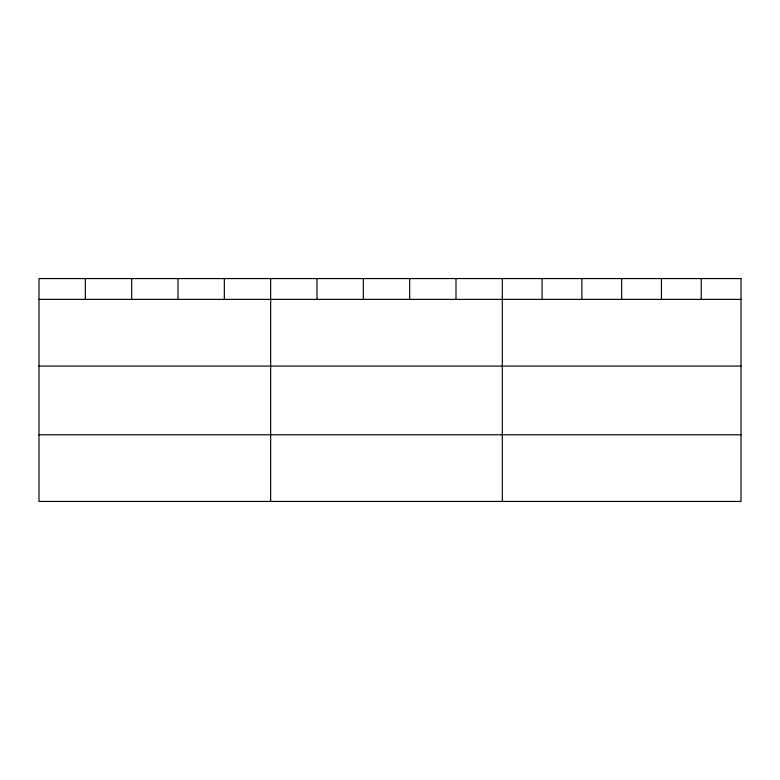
<?xml version="1.0" encoding="UTF-8"?>
<svg xmlns="http://www.w3.org/2000/svg" width="780" height="780" viewBox="0 0 780 780"><rect width="100%" height="100%" fill="white"/><g stroke="black" fill="none" stroke-linecap="round" stroke-linejoin="round"><path stroke-width="1.17" d="M39 299.383L741 299.383M39 366.064L741 366.064M39 434.762L741 434.762M701.22 278.567L701.22 299.383M661.44 278.567L661.44 299.383M621.66 278.567L621.66 299.383M581.88 278.567L581.88 299.383M542.1 278.567L542.1 299.383M502.32 278.567L502.32 501.433M455.988 278.567L455.988 299.383M409.656 278.567L409.656 299.383M363.324 278.567L363.324 299.383M316.992 278.567L316.992 299.383M270.66 278.567L270.66 501.433M224.328 278.567L224.328 299.383M177.996 278.567L177.996 299.383M131.664 278.567L131.664 299.383M85.332 278.567L85.332 299.383M741 278.567L39 278.567L39 501.433L741 501.433L741 278.567"/></g></svg>
